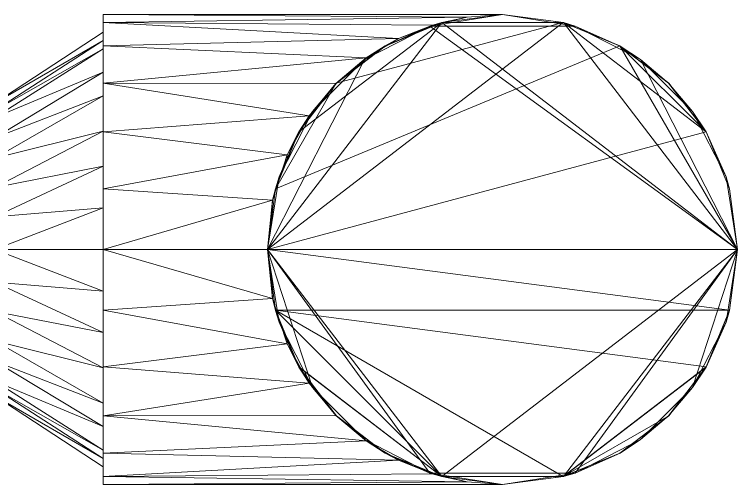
# Model space of a CAD drawing. Header units: inches. Extents: x -3033 to -2408, y 63 to 603.
# Drawn here: x -2896.33 to -2886.14, y 596.53 to 603.16 of the extents above; entities that cross this region are included whole.
import ezdxf

# ---------------------------------------------------------------- set-up
doc = ezdxf.new("R2010")
doc.units = ezdxf.units.IN
doc.header["$MEASUREMENT"] = 0
doc.layers.add('P-PIPE', color=3, linetype='Continuous', lineweight=9)
doc.layers.add('P-PIPE-CNTR', color=3, linetype='Continuous', lineweight=9)

# ---------------------------------------------------------------- blocks, each defined once
blk = doc.blocks.new('Tee - Welded - Generic - Standard-1125450-07 - Penthouse Level')
at = {"layer": 'P-PIPE'}
mesh = blk.add_polyface(dxfattribs=at)
corners = [(-5.63, -3.313), (-5.63, -3.2, 0.857), (-5.63, -2.869, 1.656), (-5.63, -2.343, 2.343), (-5.63, -1.656, 2.869), (-5.63, -0.857, 3.2), (-5.63, 0, 3.313), (-5.63, 0.857, 3.2), (-5.63, 1.656, 2.869), (-5.63, 2.343, 2.343), (-5.63, 2.869, 1.656), (-5.63, 3.2, 0.857), (-5.63, 3.313), (-5.63, 3.2, -0.857), (-5.63, 2.869, -1.656), (-5.63, 2.343, -2.343), (-5.63, 1.656, -2.869), (-5.63, 0.857, -3.2), (-5.63, 0, -3.313), (-5.63, -0.857, -3.2), (-5.63, -1.656, -2.869), (-5.63, -2.343, -2.343), (-5.63, -2.869, -1.656), (-5.63, -3.2, -0.857)]
mesh.append_faces([[corners[k] for k in face] for face in [(7, 5, 6)]], dxfattribs={"vtx0": -1})
mesh.append_faces([[corners[k] for k in face] for face in [(14, 17, 23, 13), (1, 8, 12, 0)]], dxfattribs={"vtx0": -1, "vtx1": -1, "vtx2": -1})
mesh.append_faces([[corners[k] for k in face] for face in [(13, 23, 0, 12)]], dxfattribs={"vtx0": -1, "vtx2": -1})
mesh.append_faces([[corners[k] for k in face] for face in [(19, 22, 23, 17), (3, 7, 8, 1)]], dxfattribs={"vtx0": -1, "vtx2": -1, "vtx3": -1})
mesh.append_faces([[corners[k] for k in face] for face in [(18, 19, 17), (9, 10, 8), (2, 3, 1)]], dxfattribs={"vtx1": -1})
mesh.append_faces([[corners[k] for k in face] for face in [(15, 16, 17, 14), (20, 21, 22, 19)]], dxfattribs={"vtx2": -1})
mesh.append_faces([[corners[k] for k in face] for face in [(10, 11, 12, 8), (3, 4, 5, 7)]], dxfattribs={"vtx2": -1, "vtx3": -1})
mesh = blk.add_polyface(dxfattribs=at)
corners = [(-5.63, 3.313), (-5.63, 3.2, 0.857), (-5.63, 2.869, 1.656), (-5.63, 2.343, 2.343), (-5.63, 1.656, 2.869), (-5.63, 0.857, 3.2), (-5.63, 0, 3.313), (-5.63, -0.857, 3.2), (-5.63, -1.656, 2.869), (-5.63, -2.343, 2.343), (-5.63, -2.869, 1.656), (-5.63, -3.2, 0.857), (-5.63, -3.313), (-3.313, -3.313), (-3.24, -3.24, 0.693), (-3.033, -3.033, 1.332), (-2.726, -2.726, 1.883), (-2.347, -2.347, 2.338), (-1.921, -1.921, 2.699), (-1.464, -1.464, 2.972), (-0.986, -0.986, 3.163), (-0.496, -0.496, 3.276), (0, 0, 3.313), (0.496, -0.496, 3.276), (0.986, -0.986, 3.163), (1.464, -1.464, 2.972), (1.921, -1.921, 2.699), (2.347, -2.347, 2.338), (2.726, -2.726, 1.883), (3.033, -3.033, 1.332), (3.24, -3.24, 0.693), (3.313, -3.313), (5.63, -3.313), (5.63, -3.2, 0.857), (5.63, -2.869, 1.656), (5.63, -2.343, 2.343), (5.63, -1.656, 2.869), (5.63, -0.857, 3.2), (5.63, 0, 3.313), (5.63, 0.857, 3.2), (5.63, 1.656, 2.869), (5.63, 2.343, 2.343), (5.63, 2.869, 1.656), (5.63, 3.2, 0.857), (5.63, 3.313), (-5.63, -2, 2.606), (-5.63, -2.606, 2), (-5.63, -3.035, 1.257), (-5.63, -3.257, 0.429), (-3.137, -3.137, 1.013), (-2.88, -2.88, 1.607), (2.88, -2.88, 1.607), (3.137, -3.137, 1.013), (5.63, -3.257, 0.429), (5.63, -3.035, 1.257), (5.63, -2.606, 2), (5.63, -2, 2.606), (3.276, -3.276, 0.347), (-3.276, -3.276, 0.347)]
mesh.append_faces([[corners[k] for k in face] for face in [(58, 12, 13), (32, 57, 31)]], dxfattribs={"vtx0": -1})
mesh.append_faces([[corners[k] for k in face] for face in [(12, 58, 48), (52, 54, 29), (28, 55, 27), (27, 56, 26), (54, 52, 33), (15, 47, 49), (18, 45, 17), (16, 10, 50), (26, 36, 25), (17, 46, 16), (23, 38, 22), (37, 25, 36), (20, 7, 19), (7, 21, 6)]], dxfattribs={"vtx0": -1, "vtx1": -1})
mesh.append_faces([[corners[k] for k in face] for face in [(26, 56, 36), (27, 35, 56), (34, 28, 51), (34, 51, 29), (48, 58, 14), (53, 30, 57), (28, 34, 55), (17, 9, 46), (16, 46, 10), (17, 45, 9), (8, 18, 19), (14, 11, 48), (15, 10, 47), (11, 14, 49), (19, 7, 8), (22, 5, 6), (18, 8, 45), (10, 15, 50)]], dxfattribs={"vtx0": -1, "vtx2": -1})
mesh.append_faces([[corners[k] for k in face] for face in [(22, 38, 39, 5)]], dxfattribs={"vtx0": -1, "vtx2": -1, "vtx3": -1})
mesh.append_faces([[corners[k] for k in face] for face in [(53, 33, 30), (32, 53, 57), (52, 30, 33), (54, 34, 29), (55, 35, 27), (47, 11, 49), (37, 38, 23), (24, 25, 37), (23, 24, 37), (21, 22, 6), (20, 21, 7)]], dxfattribs={"vtx1": -1, "vtx2": -1})
mesh.append_faces([[corners[k] for k in face] for face in [(41, 42, 2, 3), (42, 43, 1, 2), (39, 40, 4, 5), (40, 41, 3, 4)]], dxfattribs={"vtx1": -1, "vtx3": -1})
mesh.append_faces([[corners[k] for k in face] for face in [(43, 44, 0, 1)]], dxfattribs={"vtx3": -1})
mesh = blk.add_polyface(dxfattribs=at)
corners = [(-5.63, -3.313), (-5.63, -3.2, -0.857), (-5.63, -2.869, -1.656), (-5.63, -2.343, -2.343), (-5.63, -1.656, -2.869), (-5.63, -0.857, -3.2), (-5.63, 0, -3.313), (-5.63, 0.857, -3.2), (-5.63, 1.656, -2.869), (-5.63, 2.343, -2.343), (-5.63, 2.869, -1.656), (-5.63, 3.2, -0.857), (-5.63, 3.313), (5.63, 3.313), (5.63, 3.2, -0.857), (5.63, 2.869, -1.656), (5.63, 2.343, -2.343), (5.63, 1.656, -2.869), (5.63, 0.857, -3.2), (5.63, 0, -3.313), (5.63, -0.857, -3.2), (5.63, -1.656, -2.869), (5.63, -2.343, -2.343), (5.63, -2.869, -1.656), (5.63, -3.2, -0.857), (5.63, -3.313), (3.313, -3.313), (3.24, -3.24, -0.693), (3.033, -3.033, -1.332), (2.726, -2.726, -1.883), (2.347, -2.347, -2.338), (1.921, -1.921, -2.699), (1.464, -1.464, -2.972), (0.986, -0.986, -3.163), (0.496, -0.496, -3.276), (0, 0, -3.313), (-0.496, -0.496, -3.276), (-0.986, -0.986, -3.163), (-1.464, -1.464, -2.972), (-1.921, -1.921, -2.699), (-2.347, -2.347, -2.338), (-2.726, -2.726, -1.883), (-3.033, -3.033, -1.332), (-3.24, -3.24, -0.693), (-3.313, -3.313), (-5.63, -3.257, -0.429), (-5.63, -3.035, -1.257), (-5.63, -2.606, -2), (-5.63, -2, -2.606), (5.63, -2, -2.606), (5.63, -2.606, -2), (5.63, -3.035, -1.257), (5.63, -3.257, -0.429), (3.137, -3.137, -1.013), (2.88, -2.88, -1.607), (-2.88, -2.88, -1.607), (-3.137, -3.137, -1.013), (-3.276, -3.276, -0.347), (3.276, -3.276, -0.347)]
mesh.append_faces([[corners[k] for k in face] for face in [(0, 57, 44)]], dxfattribs={"vtx0": -1})
mesh.append_faces([[corners[k] for k in face] for face in [(56, 46, 42), (40, 48, 39), (6, 36, 5), (33, 20, 32), (22, 30, 49), (31, 49, 30), (28, 51, 53), (27, 52, 58), (39, 4, 38), (30, 50, 29), (46, 56, 1), (25, 58, 52), (1, 43, 45), (42, 2, 55), (21, 32, 20)]], dxfattribs={"vtx0": -1, "vtx1": -1})
mesh.append_faces([[corners[k] for k in face] for face in [(34, 19, 20), (41, 2, 47), (31, 21, 49), (38, 4, 5), (6, 35, 36), (24, 27, 53), (30, 22, 50), (2, 41, 55), (21, 31, 32), (45, 43, 57), (23, 54, 29), (28, 23, 51), (27, 24, 52), (40, 3, 48), (39, 48, 4), (40, 47, 3), (23, 28, 54), (42, 46, 2)]], dxfattribs={"vtx0": -1, "vtx2": -1})
mesh.append_faces([[corners[k] for k in face] for face in [(13, 14, 11, 12)]], dxfattribs={"vtx1": -1})
mesh.append_faces([[corners[k] for k in face] for face in [(34, 35, 19), (33, 34, 20), (37, 38, 5), (36, 37, 5), (6, 7, 35), (50, 23, 29), (51, 24, 53), (40, 41, 47), (0, 45, 57), (56, 43, 1)]], dxfattribs={"vtx1": -1, "vtx2": -1})
mesh.append_faces([[corners[k] for k in face] for face in [(18, 19, 35, 7)]], dxfattribs={"vtx1": -1, "vtx2": -1, "vtx3": -1})
mesh.append_faces([[corners[k] for k in face] for face in [(15, 16, 9, 10), (14, 15, 10, 11), (16, 17, 8, 9), (17, 18, 7, 8)]], dxfattribs={"vtx1": -1, "vtx3": -1})
mesh.append_faces([[corners[k] for k in face] for face in [(25, 26, 58)]], dxfattribs={"vtx2": -1})
mesh = blk.add_polyface(dxfattribs=at)
corners = [(5.63, -3.313), (5.63, -3.2, -0.857), (5.63, -2.869, -1.656), (5.63, -2.343, -2.343), (5.63, -1.656, -2.869), (5.63, -0.857, -3.2), (5.63, 0, -3.313), (5.63, 0.857, -3.2), (5.63, 1.656, -2.869), (5.63, 2.343, -2.343), (5.63, 2.869, -1.656), (5.63, 3.2, -0.857), (5.63, 3.313), (5.63, 3.2, 0.857), (5.63, 2.869, 1.656), (5.63, 2.343, 2.343), (5.63, 1.656, 2.869), (5.63, 0.857, 3.2), (5.63, 0, 3.313), (5.63, -0.857, 3.2), (5.63, -1.656, 2.869), (5.63, -2.343, 2.343), (5.63, -2.869, 1.656), (5.63, -3.2, 0.857)]
mesh.append_faces([[corners[k] for k in face] for face in [(9, 7, 8), (16, 14, 15), (23, 21, 22)]], dxfattribs={"vtx0": -1})
mesh.append_faces([[corners[k] for k in face] for face in [(10, 1, 7, 9), (0, 17, 21, 23)]], dxfattribs={"vtx0": -1, "vtx1": -1, "vtx2": -1})
mesh.append_faces([[corners[k] for k in face] for face in [(0, 14, 16, 17)]], dxfattribs={"vtx0": -1, "vtx1": -1, "vtx3": -1})
mesh.append_faces([[corners[k] for k in face] for face in [(1, 10, 11, 0), (5, 1, 2)]], dxfattribs={"vtx0": -1, "vtx2": -1})
mesh.append_faces([[corners[k] for k in face] for face in [(18, 19, 17)]], dxfattribs={"vtx1": -1})
mesh.append_faces([[corners[k] for k in face] for face in [(11, 12, 0)]], dxfattribs={"vtx1": -1, "vtx2": -1})
mesh.append_faces([[corners[k] for k in face] for face in [(5, 6, 7, 1), (12, 13, 14, 0), (19, 20, 21, 17)]], dxfattribs={"vtx2": -1, "vtx3": -1})
mesh.append_faces([[corners[k] for k in face] for face in [(2, 3, 4, 5)]], dxfattribs={"vtx3": -1})
mesh = blk.add_polyface(dxfattribs=at)
corners = [(-3.313, -5.63), (-3.2, -5.63, 0.857), (-2.869, -5.63, 1.656), (-2.343, -5.63, 2.343), (-1.656, -5.63, 2.869), (-0.857, -5.63, 3.2), (0, -5.63, 3.313), (0.857, -5.63, 3.2), (1.656, -5.63, 2.869), (2.343, -5.63, 2.343), (2.869, -5.63, 1.656), (3.2, -5.63, 0.857), (3.313, -5.63), (3.313, -3.313), (3.24, -3.24, 0.693), (3.033, -3.033, 1.332), (2.726, -2.726, 1.883), (2.347, -2.347, 2.338), (1.921, -1.921, 2.699), (1.464, -1.464, 2.972), (0.986, -0.986, 3.163), (0.496, -0.496, 3.276), (0, 0, 3.313), (-0.496, -0.496, 3.276), (-0.986, -0.986, 3.163), (-1.464, -1.464, 2.972), (-1.921, -1.921, 2.699), (-2.347, -2.347, 2.338), (-2.726, -2.726, 1.883), (-3.033, -3.033, 1.332), (-3.24, -3.24, 0.693), (-3.313, -3.313)]
mesh.append_faces([[corners[k] for k in face] for face in [(30, 1, 29), (28, 3, 27), (24, 5, 23), (26, 4, 25), (8, 19, 7), (7, 21, 6), (11, 15, 10), (18, 9, 17)]], dxfattribs={"vtx0": -1, "vtx1": -1})
mesh.append_faces([[corners[k] for k in face] for face in [(28, 2, 3), (29, 1, 2), (25, 4, 5), (6, 22, 23), (23, 5, 6), (18, 8, 9), (14, 11, 12), (6, 21, 22)]], dxfattribs={"vtx0": -1, "vtx2": -1})
mesh.append_faces([[corners[k] for k in face] for face in [(0, 1, 30), (3, 4, 26), (28, 29, 2), (26, 27, 3), (24, 25, 5), (9, 10, 16), (18, 19, 8), (20, 21, 7), (19, 20, 7), (14, 15, 11), (16, 17, 9), (15, 16, 10)]], dxfattribs={"vtx1": -1, "vtx2": -1})
mesh.append_faces([[corners[k] for k in face] for face in [(30, 31, 0), (12, 13, 14)]], dxfattribs={"vtx2": -1})
mesh = blk.add_polyface(dxfattribs=at)
corners = [(3.313, -5.63), (3.2, -5.63, -0.857), (2.869, -5.63, -1.656), (2.343, -5.63, -2.343), (1.656, -5.63, -2.869), (0.857, -5.63, -3.2), (0, -5.63, -3.313), (-0.857, -5.63, -3.2), (-1.656, -5.63, -2.869), (-2.343, -5.63, -2.343), (-2.869, -5.63, -1.656), (-3.2, -5.63, -0.857), (-3.313, -5.63), (-3.313, -3.313), (-3.24, -3.24, -0.693), (-3.033, -3.033, -1.332), (-2.726, -2.726, -1.883), (-2.347, -2.347, -2.338), (-1.921, -1.921, -2.699), (-1.464, -1.464, -2.972), (-0.986, -0.986, -3.163), (-0.496, -0.496, -3.276), (0, 0, -3.313), (0.496, -0.496, -3.276), (0.986, -0.986, -3.163), (1.464, -1.464, -2.972), (1.921, -1.921, -2.699), (2.347, -2.347, -2.338), (2.726, -2.726, -1.883), (3.033, -3.033, -1.332), (3.24, -3.24, -0.693), (3.313, -3.313)]
mesh.append_faces([[corners[k] for k in face] for face in [(30, 1, 29), (3, 28, 2), (28, 3, 27), (24, 5, 23), (26, 4, 25), (8, 19, 7), (7, 21, 6), (11, 15, 10), (18, 9, 17)]], dxfattribs={"vtx0": -1, "vtx1": -1})
mesh.append_faces([[corners[k] for k in face] for face in [(29, 1, 2), (25, 4, 5), (6, 22, 23), (23, 5, 6), (18, 8, 9), (14, 11, 12), (6, 21, 22)]], dxfattribs={"vtx0": -1, "vtx2": -1})
mesh.append_faces([[corners[k] for k in face] for face in [(0, 1, 30), (3, 4, 26), (28, 29, 2), (26, 27, 3), (24, 25, 5), (9, 10, 16), (18, 19, 8), (20, 21, 7), (19, 20, 7), (14, 15, 11), (16, 17, 9), (15, 16, 10)]], dxfattribs={"vtx1": -1, "vtx2": -1})
mesh.append_faces([[corners[k] for k in face] for face in [(30, 31, 0), (12, 13, 14)]], dxfattribs={"vtx2": -1})
mesh = blk.add_polyface(dxfattribs=at)
corners = [(-3.313, -5.63), (-3.2, -5.63, -0.857), (-2.869, -5.63, -1.656), (-2.343, -5.63, -2.343), (-1.656, -5.63, -2.869), (-0.857, -5.63, -3.2), (0, -5.63, -3.313), (0.857, -5.63, -3.2), (1.656, -5.63, -2.869), (2.343, -5.63, -2.343), (2.869, -5.63, -1.656), (3.2, -5.63, -0.857), (3.313, -5.63), (3.2, -5.63, 0.857), (2.869, -5.63, 1.656), (2.343, -5.63, 2.343), (1.656, -5.63, 2.869), (0.857, -5.63, 3.2), (0, -5.63, 3.313), (-0.857, -5.63, 3.2), (-1.656, -5.63, 2.869), (-2.343, -5.63, 2.343), (-2.869, -5.63, 1.656), (-3.2, -5.63, 0.857)]
mesh.append_faces([[corners[k] for k in face] for face in [(10, 8, 9), (3, 1, 2), (21, 19, 20)]], dxfattribs={"vtx0": -1})
mesh.append_faces([[corners[k] for k in face] for face in [(16, 23, 14, 15)]], dxfattribs={"vtx0": -1, "vtx1": -1})
mesh.append_faces([[corners[k] for k in face] for face in [(0, 11, 14, 23)]], dxfattribs={"vtx0": -1, "vtx1": -1, "vtx2": -1})
mesh.append_faces([[corners[k] for k in face] for face in [(1, 10, 11, 0)]], dxfattribs={"vtx0": -1, "vtx2": -1})
mesh.append_faces([[corners[k] for k in face] for face in [(1, 7, 8, 10), (21, 16, 17, 19)]], dxfattribs={"vtx0": -1, "vtx2": -1, "vtx3": -1})
mesh.append_faces([[corners[k] for k in face] for face in [(12, 13, 14, 11), (17, 18, 19)]], dxfattribs={"vtx2": -1})
mesh.append_faces([[corners[k] for k in face] for face in [(5, 6, 7, 1), (3, 4, 5, 1), (21, 22, 23, 16)]], dxfattribs={"vtx2": -1, "vtx3": -1})
blk = doc.blocks.new('Transition - Generic - Plumbing-CW-1352572-07 - Penthouse Level')
at = {"layer": 'P-PIPE'}
mesh = blk.add_polyface(dxfattribs=at)
corners = [(0, -2.062), (0, -1.858, -0.895), (0, -1.286, -1.613), (0, -0.459, -2.011), (0, 0.459, -2.011), (0, 1.286, -1.613), (0, 1.858, -0.895), (0, 2.062), (1.531, 3.063), (1.531, 2.829, -1.172), (1.531, 2.166, -2.166), (1.531, 1.172, -2.829), (1.531, 0, -3.063), (1.531, -1.172, -2.829), (1.531, -2.166, -2.166), (1.531, -2.829, -1.172), (1.531, -3.063), (0, -1.96, -0.447), (0, -0.872, -1.812), (0, -1.572, -1.254), (1.531, -0.586, -2.946), (0, 0.872, -1.812), (0, 1.96, -0.447), (0, 1.572, -1.254), (1.531, 0.586, -2.946), (1.531, -2.946, -0.586), (1.531, -1.669, -2.497), (1.531, -2.497, -1.669), (1.531, 1.669, -2.497), (1.531, 2.946, -0.586), (1.531, 2.497, -1.669), (0, 0, -2.011)]
mesh.append_faces([[corners[k] for k in face] for face in [(0, 25, 16), (29, 7, 8)]], dxfattribs={"vtx0": -1})
mesh.append_faces([[corners[k] for k in face] for face in [(1, 15, 17), (7, 29, 22), (26, 18, 13), (18, 26, 2), (4, 24, 31), (30, 6, 9), (20, 31, 12), (6, 30, 23)]], dxfattribs={"vtx0": -1, "vtx1": -1})
mesh.append_faces([[corners[k] for k in face] for face in [(17, 15, 25), (19, 14, 27), (5, 10, 28), (20, 3, 31), (13, 18, 3), (4, 11, 24), (10, 5, 23), (9, 6, 22), (31, 24, 12)]], dxfattribs={"vtx0": -1, "vtx2": -1})
mesh.append_faces([[corners[k] for k in face] for face in [(27, 15, 1), (1, 19, 27), (20, 13, 3), (21, 5, 28), (26, 14, 2), (30, 10, 23), (4, 21, 11), (28, 11, 21), (19, 2, 14), (0, 17, 25), (29, 9, 22)]], dxfattribs={"vtx1": -1, "vtx2": -1})
mesh = blk.add_polyface(dxfattribs=at)
corners = [(0, 2.062), (0, 1.858, 0.895), (0, 1.286, 1.613), (0, 0.459, 2.011), (0, -0.459, 2.011), (0, -1.286, 1.613), (0, -1.858, 0.895), (0, -2.062), (1.531, -3.063), (1.531, -2.829, 1.172), (1.531, -2.166, 2.166), (1.531, -1.172, 2.829), (1.531, 0, 3.063), (1.531, 1.172, 2.829), (1.531, 2.166, 2.166), (1.531, 2.829, 1.172), (1.531, 3.063), (0, 1.96, 0.447), (0, 0.872, 1.812), (0, 1.572, 1.254), (1.531, 0.586, 2.946), (0, -0.872, 1.812), (0, -1.96, 0.447), (0, -1.572, 1.254), (1.531, -0.586, 2.946), (1.531, 2.946, 0.586), (1.531, 1.669, 2.497), (1.531, 2.497, 1.669), (1.531, -1.669, 2.497), (1.531, -2.946, 0.586), (1.531, -2.497, 1.669), (0, 0, 2.011)]
mesh.append_faces([[corners[k] for k in face] for face in [(0, 25, 16), (29, 7, 8)]], dxfattribs={"vtx0": -1})
mesh.append_faces([[corners[k] for k in face] for face in [(1, 15, 17), (7, 29, 22), (26, 18, 13), (18, 26, 2), (4, 24, 31), (30, 6, 9), (20, 31, 12), (6, 30, 23)]], dxfattribs={"vtx0": -1, "vtx1": -1})
mesh.append_faces([[corners[k] for k in face] for face in [(17, 15, 25), (19, 14, 27), (5, 10, 28), (20, 3, 31), (13, 18, 3), (4, 11, 24), (10, 5, 23), (9, 6, 22), (31, 24, 12)]], dxfattribs={"vtx0": -1, "vtx2": -1})
mesh.append_faces([[corners[k] for k in face] for face in [(27, 15, 1), (1, 19, 27), (20, 13, 3), (21, 5, 28), (26, 14, 2), (30, 10, 23), (4, 21, 11), (28, 11, 21), (19, 2, 14), (0, 17, 25), (29, 9, 22)]], dxfattribs={"vtx1": -1, "vtx2": -1})
mesh = blk.add_polyface(dxfattribs=at)
corners = [(1.531, -3.063), (1.531, -2.829, -1.172), (1.531, -2.166, -2.166), (1.531, -1.172, -2.829), (1.531, 0, -3.063), (1.531, 1.172, -2.829), (1.531, 2.166, -2.166), (1.531, 2.829, -1.172), (1.531, 3.063), (1.531, 2.829, 1.172), (1.531, 2.166, 2.166), (1.531, 1.172, 2.829), (1.531, 0, 3.063), (1.531, -1.172, 2.829), (1.531, -2.166, 2.166), (1.531, -2.829, 1.172)]
mesh.append_faces([[corners[k] for k in face] for face in [(0, 13, 14, 15)]], dxfattribs={"vtx0": -1})
mesh.append_faces([[corners[k] for k in face] for face in [(7, 3, 4)]], dxfattribs={"vtx0": -1, "vtx2": -1})
mesh.append_faces([[corners[k] for k in face] for face in [(7, 10, 11, 0), (7, 0, 1, 3)]], dxfattribs={"vtx0": -1, "vtx2": -1, "vtx3": -1})
mesh.append_faces([[corners[k] for k in face] for face in [(0, 11, 12, 13)]], dxfattribs={"vtx0": -1, "vtx3": -1})
mesh.append_faces([[corners[k] for k in face] for face in [(9, 10, 7, 8), (2, 3, 1), (6, 7, 4, 5)]], dxfattribs={"vtx1": -1})
mesh = blk.add_polyface(dxfattribs=at)
corners = [(0, -2.062), (0, -1.858, 0.895), (0, -1.286, 1.613), (0, -0.459, 2.011), (0, 0.459, 2.011), (0, 1.286, 1.613), (0, 1.858, 0.895), (0, 2.062), (0, 1.858, -0.895), (0, 1.286, -1.613), (0, 0.459, -2.011), (0, -0.459, -2.011), (0, -1.286, -1.613), (0, -1.858, -0.895)]
mesh.append_faces([[corners[k] for k in face] for face in [(11, 7, 8)]], dxfattribs={"vtx0": -1, "vtx2": -1})
mesh.append_faces([[corners[k] for k in face] for face in [(13, 2, 3, 7)]], dxfattribs={"vtx0": -1, "vtx2": -1, "vtx3": -1})
mesh.append_faces([[corners[k] for k in face] for face in [(7, 3, 4, 5)]], dxfattribs={"vtx0": -1, "vtx3": -1})
mesh.append_faces([[corners[k] for k in face] for face in [(1, 2, 13, 0)]], dxfattribs={"vtx1": -1})
mesh.append_faces([[corners[k] for k in face] for face in [(5, 6, 7)]], dxfattribs={"vtx2": -1})
mesh.append_faces([[corners[k] for k in face] for face in [(11, 12, 13, 7)]], dxfattribs={"vtx2": -1, "vtx3": -1})
mesh.append_faces([[corners[k] for k in face] for face in [(8, 9, 10, 11)]], dxfattribs={"vtx3": -1})

msp = doc.modelspace()

# ---------------------------------------------------------------- linework, layer by layer
at = {"layer": 'P-PIPE-CNTR', "color": 1}
for p, q in [((-2896.612, 599.846, 1105), (-2895.081, 599.846, 1105)), ((-2895.081, 599.846, 1105), (-2889.451, 599.846, 1105)), ((-2889.451, 599.846, 1099.37), (-2889.451, 599.846, 1110.63)), ((-2889.451, 599.846, 1093.937), (-2889.451, 599.846, 1099.37)), ((-2889.451, 599.846, 1093.937), (-2889.451, 599.846, 1099.37))]:
    msp.add_line(p, q, dxfattribs=at)

# ---------------------------------------------------------------- block references
at = {"layer": 'P-PIPE', "color": 1, "extrusion": (0, 1, 0), "rotation": 90}
msp.add_blockref('Tee - Welded - Generic - Standard-1125450-07 - Penthouse Level', (2889.451, 1105, 599.846), dxfattribs=at)
at = {"layer": 'P-PIPE', "color": 1}
msp.add_blockref('Transition - Generic - Plumbing-CW-1352572-07 - Penthouse Level', (-2896.612, 599.846, 1105), dxfattribs=at)

# ---------------------------------------------------------------- meshes
mesh = msp.add_polyface(dxfattribs=at)
corners = [(-2892.763, 599.846, 1093.937), (-2892.601, 600.869, 1093.937), (-2892.131, 601.793, 1093.937), (-2891.398, 602.526, 1093.937), (-2890.474, 602.996, 1093.937), (-2889.451, 603.158, 1093.937), (-2888.427, 602.996, 1093.937), (-2887.504, 602.526, 1093.937), (-2886.771, 601.793, 1093.937), (-2886.3, 600.869, 1093.937), (-2886.138, 599.846, 1093.937), (-2886.3, 598.822, 1093.937), (-2886.771, 597.899, 1093.937), (-2887.504, 597.166, 1093.937), (-2888.427, 596.695, 1093.937), (-2889.451, 596.533, 1093.937), (-2890.474, 596.695, 1093.937), (-2891.398, 597.166, 1093.937), (-2892.131, 597.899, 1093.937), (-2892.601, 598.822, 1093.937)]
mesh.append_faces([[corners[k] for k in face] for face in [(6, 4, 5), (16, 14, 15)]], dxfattribs={"vtx0": -1, "color": 1})
mesh.append_faces([[corners[k] for k in face] for face in [(14, 16, 0, 10)]], dxfattribs={"vtx0": -1, "vtx1": -1, "vtx2": -1, "vtx3": -1, "color": 1})
mesh.append_faces([[corners[k] for k in face] for face in [(0, 3, 4, 10)]], dxfattribs={"vtx0": -1, "vtx2": -1, "vtx3": -1, "color": 1})
mesh.append_faces([[corners[k] for k in face] for face in [(10, 12, 13, 14)]], dxfattribs={"vtx0": -1, "vtx3": -1, "color": 1})
mesh.append_faces([[corners[k] for k in face] for face in [(19, 0, 18), (11, 12, 10)]], dxfattribs={"vtx1": -1, "color": 1})
mesh.append_faces([[corners[k] for k in face] for face in [(6, 7, 10, 4)]], dxfattribs={"vtx1": -1, "vtx2": -1, "vtx3": -1, "color": 1})
mesh.append_faces([[corners[k] for k in face] for face in [(8, 9, 10, 7)]], dxfattribs={"vtx2": -1, "color": 1})
mesh.append_faces([[corners[k] for k in face] for face in [(16, 17, 18, 0)]], dxfattribs={"vtx2": -1, "vtx3": -1, "color": 1})
mesh.append_faces([[corners[k] for k in face] for face in [(0, 1, 2, 3)]], dxfattribs={"vtx3": -1, "color": 1})
mesh = msp.add_polyface(dxfattribs=at)
corners = [(-2892.763, 599.846, 1099.37), (-2892.65, 598.988, 1099.37), (-2892.32, 598.189, 1099.37), (-2891.793, 597.503, 1099.37), (-2891.107, 596.977, 1099.37), (-2890.308, 596.646, 1099.37), (-2889.451, 596.533, 1099.37), (-2888.593, 596.646, 1099.37), (-2887.794, 596.977, 1099.37), (-2887.109, 597.503, 1099.37), (-2886.582, 598.189, 1099.37), (-2886.251, 598.988, 1099.37), (-2886.138, 599.846, 1099.37), (-2886.251, 600.703, 1099.37), (-2886.582, 601.502, 1099.37), (-2887.109, 602.188, 1099.37), (-2887.794, 602.714, 1099.37), (-2888.593, 603.045, 1099.37), (-2889.451, 603.158, 1099.37), (-2890.308, 603.045, 1099.37), (-2891.107, 602.714, 1099.37), (-2891.793, 602.188, 1099.37), (-2892.32, 601.502, 1099.37), (-2892.65, 600.703, 1099.37)]
mesh.append_faces([[corners[k] for k in face] for face in [(5, 2, 3, 4)]], dxfattribs={"vtx0": -1, "color": 1})
mesh.append_faces([[corners[k] for k in face] for face in [(19, 12, 17, 18), (14, 17, 12, 13)]], dxfattribs={"vtx0": -1, "vtx1": -1, "color": 1})
mesh.append_faces([[corners[k] for k in face] for face in [(0, 5, 12, 19)]], dxfattribs={"vtx0": -1, "vtx1": -1, "vtx2": -1, "vtx3": -1, "color": 1})
mesh.append_faces([[corners[k] for k in face] for face in [(15, 16, 17, 14)]], dxfattribs={"vtx2": -1, "color": 1})
mesh.append_faces([[corners[k] for k in face] for face in [(0, 1, 2, 5), (22, 23, 0, 19), (5, 6, 7, 12), (10, 11, 12, 7)]], dxfattribs={"vtx2": -1, "vtx3": -1, "color": 1})
mesh.append_faces([[corners[k] for k in face] for face in [(19, 20, 21, 22), (7, 8, 9, 10)]], dxfattribs={"vtx3": -1, "color": 1})
mesh = msp.add_polyface(dxfattribs=at)
corners = [(-2892.763, 599.846, 1093.937), (-2892.763, 599.846, 1099.37), (-2892.65, 600.703, 1099.37), (-2892.32, 601.502, 1099.37), (-2891.793, 602.188, 1099.37), (-2891.107, 602.714, 1099.37), (-2890.308, 603.045, 1099.37), (-2889.451, 603.158, 1099.37), (-2889.451, 603.158, 1093.937), (-2890.474, 602.996, 1093.937), (-2891.398, 602.526, 1093.937), (-2892.131, 601.793, 1093.937), (-2892.601, 600.869, 1093.937)]
mesh.append_faces([[corners[k] for k in face] for face in [(12, 3, 11), (10, 5, 9)]], dxfattribs={"vtx0": -1, "vtx1": -1, "color": 1})
mesh.append_faces([[corners[k] for k in face] for face in [(2, 12, 0), (4, 10, 11), (6, 8, 9)]], dxfattribs={"vtx0": -1, "vtx2": -1, "color": 1})
mesh.append_faces([[corners[k] for k in face] for face in [(1, 2, 0)]], dxfattribs={"vtx1": -1, "color": 1})
mesh.append_faces([[corners[k] for k in face] for face in [(2, 3, 12), (3, 4, 11), (5, 6, 9), (4, 5, 10)]], dxfattribs={"vtx1": -1, "vtx2": -1, "color": 1})
mesh.append_faces([[corners[k] for k in face] for face in [(6, 7, 8)]], dxfattribs={"vtx2": -1, "color": 1})
mesh = msp.add_polyface(dxfattribs=at)
corners = [(-2889.451, 603.158, 1093.937), (-2889.451, 603.158, 1099.37), (-2888.593, 603.045, 1099.37), (-2887.794, 602.714, 1099.37), (-2887.109, 602.188, 1099.37), (-2886.582, 601.502, 1099.37), (-2886.251, 600.703, 1099.37), (-2886.138, 599.846, 1099.37), (-2886.138, 599.846, 1093.937), (-2886.3, 600.869, 1093.937), (-2886.771, 601.793, 1093.937), (-2887.504, 602.526, 1093.937), (-2888.427, 602.996, 1093.937)]
mesh.append_faces([[corners[k] for k in face] for face in [(12, 3, 11), (10, 5, 9)]], dxfattribs={"vtx0": -1, "vtx1": -1, "color": 1})
mesh.append_faces([[corners[k] for k in face] for face in [(2, 12, 0), (4, 10, 11), (6, 8, 9)]], dxfattribs={"vtx0": -1, "vtx2": -1, "color": 1})
mesh.append_faces([[corners[k] for k in face] for face in [(1, 2, 0)]], dxfattribs={"vtx1": -1, "color": 1})
mesh.append_faces([[corners[k] for k in face] for face in [(2, 3, 12), (3, 4, 11), (5, 6, 9), (4, 5, 10)]], dxfattribs={"vtx1": -1, "vtx2": -1, "color": 1})
mesh.append_faces([[corners[k] for k in face] for face in [(6, 7, 8)]], dxfattribs={"vtx2": -1, "color": 1})
mesh = msp.add_polyface(dxfattribs=at)
corners = [(-2889.451, 596.533, 1093.937), (-2889.451, 596.533, 1099.37), (-2890.308, 596.646, 1099.37), (-2891.107, 596.977, 1099.37), (-2891.793, 597.503, 1099.37), (-2892.32, 598.189, 1099.37), (-2892.65, 598.988, 1099.37), (-2892.763, 599.846, 1099.37), (-2892.763, 599.846, 1093.937), (-2892.601, 598.822, 1093.937), (-2892.131, 597.899, 1093.937), (-2891.398, 597.166, 1093.937), (-2890.474, 596.695, 1093.937)]
mesh.append_faces([[corners[k] for k in face] for face in [(12, 3, 11), (10, 5, 9)]], dxfattribs={"vtx0": -1, "vtx1": -1, "color": 1})
mesh.append_faces([[corners[k] for k in face] for face in [(2, 12, 0), (4, 10, 11), (6, 8, 9)]], dxfattribs={"vtx0": -1, "vtx2": -1, "color": 1})
mesh.append_faces([[corners[k] for k in face] for face in [(1, 2, 0)]], dxfattribs={"vtx1": -1, "color": 1})
mesh.append_faces([[corners[k] for k in face] for face in [(2, 3, 12), (3, 4, 11), (5, 6, 9), (4, 5, 10)]], dxfattribs={"vtx1": -1, "vtx2": -1, "color": 1})
mesh.append_faces([[corners[k] for k in face] for face in [(6, 7, 8)]], dxfattribs={"vtx2": -1, "color": 1})
mesh = msp.add_polyface(dxfattribs=at)
corners = [(-2886.138, 599.846, 1093.937), (-2886.138, 599.846, 1099.37), (-2886.251, 598.988, 1099.37), (-2886.582, 598.189, 1099.37), (-2887.109, 597.503, 1099.37), (-2887.794, 596.977, 1099.37), (-2888.593, 596.646, 1099.37), (-2889.451, 596.533, 1099.37), (-2889.451, 596.533, 1093.937), (-2888.427, 596.695, 1093.937), (-2887.504, 597.166, 1093.937), (-2886.771, 597.899, 1093.937), (-2886.3, 598.822, 1093.937)]
mesh.append_faces([[corners[k] for k in face] for face in [(12, 3, 11), (10, 5, 9)]], dxfattribs={"vtx0": -1, "vtx1": -1, "color": 1})
mesh.append_faces([[corners[k] for k in face] for face in [(2, 12, 0), (4, 10, 11), (6, 8, 9)]], dxfattribs={"vtx0": -1, "vtx2": -1, "color": 1})
mesh.append_faces([[corners[k] for k in face] for face in [(1, 2, 0)]], dxfattribs={"vtx1": -1, "color": 1})
mesh.append_faces([[corners[k] for k in face] for face in [(2, 3, 12), (3, 4, 11), (5, 6, 9), (4, 5, 10)]], dxfattribs={"vtx1": -1, "vtx2": -1, "color": 1})
mesh.append_faces([[corners[k] for k in face] for face in [(6, 7, 8)]], dxfattribs={"vtx2": -1, "color": 1})

doc.saveas('drawing.dxf')
